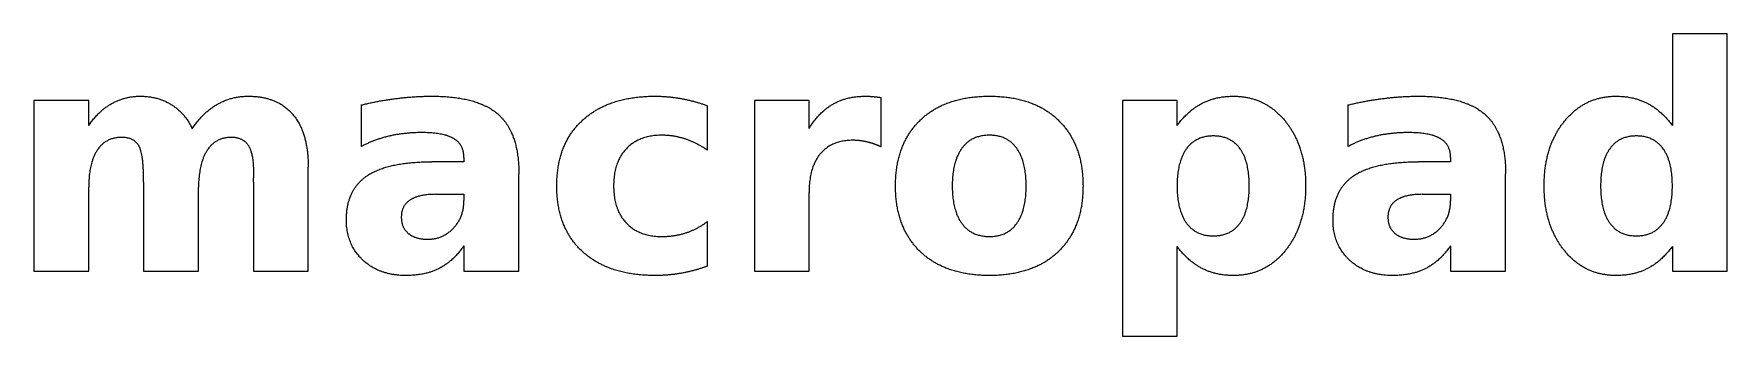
# Model space of a CAD drawing. Header units: millimetres. Extents: x 34.9 to 49.1, y -1.8 to 0.8.
import ezdxf

# ---------------------------------------------------------------- set-up
doc = ezdxf.new("R2010")
doc.units = ezdxf.units.MM

msp = doc.modelspace()

# ---------------------------------------------------------------- linework, layer by layer
for p, q in [((48.6, 0.763), (48.6, 0.001)), ((49.057, 0.763), (48.6, 0.763)), ((49.057, -1.213), (49.057, 0.763)), ((34.941, 0.209), (34.941, -1.213)), ((35.398, 0.209), (34.941, 0.209)), ((35.398, 0.001), (35.398, 0.209)), ((37.67, 0.171), (37.67, -0.175)), ((40.556, -0.206), (40.556, 0.165)), ((40.948, 0.209), (40.948, -1.213)), ((41.403, 0.209), (40.948, 0.209)), ((41.403, -0.024), (41.403, 0.209)), ((42.004, -0.178), (42.003, 0.233)), ((44.017, 0.209), (44.017, -1.753)), ((44.471, 0.209), (44.017, 0.209)), ((44.471, 0.001), (44.471, 0.209)), ((45.896, 0.171), (45.896, -0.175)), ((38.526, -0.267), (38.526, -0.302)), ((46.751, -0.267), (46.751, -0.302)), ((37.228, -1.213), (37.228, -0.347)), ((38.526, -0.302), (38.258, -0.302)), ((38.984, -1.213), (38.984, -0.401)), ((46.751, -0.302), (46.483, -0.302)), ((47.21, -1.213), (47.21, -0.401)), ((35.398, -1.213), (35.398, -0.513)), ((35.856, -0.471), (35.856, -1.213)), ((36.313, -1.213), (36.313, -0.514)), ((36.771, -0.471), (36.771, -1.213)), ((41.403, -1.213), (41.403, -0.558)), ((38.29, -0.573), (38.526, -0.573)), ((38.526, -0.573), (38.526, -0.625)), ((46.515, -0.573), (46.751, -0.573)), ((46.751, -0.573), (46.751, -0.625)), ((40.556, -1.171), (40.556, -0.799)), ((38.526, -1.002), (38.526, -1.213)), ((44.471, -1.753), (44.471, -1.007)), ((46.751, -1.002), (46.751, -1.213)), ((48.6, -1.007), (48.6, -1.213)), ((34.941, -1.213), (35.398, -1.213)), ((35.856, -1.213), (36.313, -1.213)), ((36.771, -1.213), (37.228, -1.213)), ((38.526, -1.213), (38.984, -1.213)), ((40.948, -1.213), (41.403, -1.213)), ((46.751, -1.213), (47.21, -1.213)), ((48.6, -1.213), (49.057, -1.213)), ((44.017, -1.753), (44.471, -1.753))]:
    msp.add_line(p, q)
for points in [[(35.398, 0.001), (35.482, 0.122), (35.59, 0.183)], [(35.59, 0.183), (35.699, 0.244), (35.829, 0.244)], [(35.829, 0.244), (35.977, 0.244), (36.09, 0.172)], [(36.09, 0.172), (36.203, 0.101), (36.261, -0.027)], [(36.261, -0.027), (36.347, 0.105), (36.466, 0.174)], [(36.466, 0.174), (36.585, 0.244), (36.727, 0.244)], [(36.727, 0.244), (36.972, 0.244), (37.1, 0.092)], [(37.67, 0.171), (37.816, 0.207), (37.964, 0.225)], [(37.964, 0.225), (38.111, 0.244), (38.258, 0.244)], [(38.258, 0.244), (38.643, 0.244), (38.813, 0.092)], [(39.517, 0.046), (39.735, 0.244), (40.119, 0.244)], [(40.119, 0.244), (40.231, 0.244), (40.339, 0.224)], [(40.339, 0.224), (40.448, 0.204), (40.556, 0.165)], [(41.403, -0.024), (41.49, 0.115), (41.604, 0.179)], [(41.604, 0.179), (41.718, 0.244), (41.876, 0.244)], [(41.876, 0.244), (41.899, 0.244), (41.926, 0.242)], [(41.926, 0.242), (41.952, 0.24), (42.003, 0.233)], [(42.331, 0.046), (42.539, 0.244), (42.907, 0.244)], [(42.907, 0.244), (43.274, 0.244), (43.48, 0.046)], [(44.471, 0.001), (44.565, 0.125), (44.679, 0.185)], [(44.679, 0.185), (44.794, 0.244), (44.942, 0.244)], [(44.942, 0.244), (45.205, 0.244), (45.374, 0.035)], [(45.896, 0.171), (46.042, 0.207), (46.189, 0.225)], [(46.189, 0.225), (46.336, 0.244), (46.483, 0.244)], [(46.483, 0.244), (46.868, 0.244), (47.039, 0.092)], [(47.7, 0.035), (47.868, 0.244), (48.131, 0.244)], [(48.131, 0.244), (48.278, 0.244), (48.392, 0.185)], [(48.392, 0.185), (48.506, 0.125), (48.6, 0.001)], [(37.1, 0.092), (37.228, -0.059), (37.228, -0.347)], [(38.813, 0.092), (38.984, -0.06), (38.984, -0.401)], [(39.3, -0.503), (39.3, -0.151), (39.517, 0.046)], [(42.124, -0.503), (42.124, -0.153), (42.331, 0.046)], [(43.48, 0.046), (43.687, -0.153), (43.687, -0.503)], [(45.374, 0.035), (45.543, -0.174), (45.543, -0.503)], [(47.039, 0.092), (47.21, -0.06), (47.21, -0.401)], [(47.531, -0.503), (47.531, -0.174), (47.7, 0.035)], [(35.671, -0.099), (35.54, -0.099), (35.469, -0.206)], [(35.815, -0.167), (35.775, -0.099), (35.671, -0.099)], [(36.586, -0.099), (36.457, -0.099), (36.386, -0.206)], [(36.73, -0.167), (36.685, -0.099), (36.586, -0.099)], [(37.904, -0.088), (37.778, -0.117), (37.67, -0.175)], [(38.176, -0.059), (38.03, -0.059), (37.904, -0.088)], [(38.441, -0.109), (38.356, -0.059), (38.176, -0.059)], [(38.526, -0.267), (38.526, -0.159), (38.441, -0.109)], [(40.176, -0.081), (39.986, -0.081), (39.88, -0.193)], [(40.37, -0.112), (40.277, -0.081), (40.176, -0.081)], [(40.556, -0.206), (40.463, -0.142), (40.37, -0.112)], [(41.767, -0.123), (41.592, -0.123), (41.497, -0.236)], [(41.886, -0.137), (41.827, -0.123), (41.767, -0.123)], [(42.004, -0.178), (41.945, -0.15), (41.886, -0.137)], [(42.907, -0.081), (42.756, -0.081), (42.677, -0.19)], [(43.134, -0.19), (43.056, -0.081), (42.907, -0.081)], [(44.773, -0.087), (44.627, -0.087), (44.549, -0.194)], [(44.996, -0.193), (44.919, -0.087), (44.773, -0.087)], [(46.129, -0.088), (46.003, -0.117), (45.896, -0.175)], [(46.401, -0.059), (46.255, -0.059), (46.129, -0.088)], [(46.666, -0.109), (46.581, -0.059), (46.401, -0.059)], [(46.751, -0.267), (46.751, -0.159), (46.666, -0.109)], [(48.3, -0.087), (48.155, -0.087), (48.079, -0.193)], [(48.523, -0.193), (48.446, -0.087), (48.3, -0.087)], [(35.469, -0.206), (35.398, -0.314), (35.398, -0.513)], [(35.856, -0.471), (35.856, -0.235), (35.815, -0.167)], [(36.386, -0.206), (36.316, -0.313), (36.313, -0.514)], [(36.774, -0.386), (36.774, -0.235), (36.73, -0.167)], [(39.88, -0.193), (39.774, -0.304), (39.774, -0.503)], [(41.497, -0.236), (41.403, -0.348), (41.403, -0.558)], [(42.677, -0.19), (42.597, -0.299), (42.597, -0.503)], [(43.213, -0.503), (43.213, -0.299), (43.134, -0.19)], [(44.549, -0.194), (44.471, -0.301), (44.471, -0.503)], [(45.073, -0.503), (45.073, -0.3), (44.996, -0.193)], [(48.079, -0.193), (48.002, -0.3), (48.002, -0.503)], [(48.6, -0.503), (48.6, -0.3), (48.523, -0.193)], [(36.773, -0.437), (36.774, -0.419), (36.774, -0.386)], [(37.546, -0.786), (37.546, -0.536), (37.718, -0.419)], [(37.718, -0.419), (37.89, -0.302), (38.258, -0.302)], [(45.771, -0.786), (45.771, -0.536), (45.943, -0.419)], [(45.943, -0.419), (46.115, -0.302), (46.483, -0.302)], [(36.771, -0.471), (36.773, -0.455), (36.773, -0.437)], [(39.517, -1.052), (39.3, -0.855), (39.3, -0.503)], [(39.774, -0.503), (39.774, -0.702), (39.88, -0.813)], [(42.331, -1.051), (42.124, -0.853), (42.124, -0.503)], [(42.597, -0.503), (42.597, -0.707), (42.677, -0.816)], [(43.134, -0.816), (43.213, -0.707), (43.213, -0.503)], [(43.687, -0.503), (43.687, -0.853), (43.48, -1.051)], [(44.471, -0.503), (44.471, -0.705), (44.549, -0.812)], [(44.996, -0.813), (45.073, -0.706), (45.073, -0.503)], [(45.543, -0.503), (45.543, -0.832), (45.374, -1.041)], [(47.7, -1.041), (47.531, -0.832), (47.531, -0.503)], [(48.002, -0.503), (48.002, -0.706), (48.079, -0.813)], [(48.523, -0.813), (48.6, -0.706), (48.6, -0.503)], [(38.076, -0.621), (38.004, -0.669), (38.004, -0.763)], [(38.29, -0.573), (38.148, -0.573), (38.076, -0.621)], [(38.438, -0.855), (38.526, -0.763), (38.526, -0.625)], [(46.301, -0.621), (46.229, -0.669), (46.229, -0.763)], [(46.515, -0.573), (46.373, -0.573), (46.301, -0.621)], [(46.664, -0.855), (46.751, -0.763), (46.751, -0.625)], [(37.684, -1.121), (37.546, -0.992), (37.546, -0.786)], [(38.004, -0.763), (38.004, -0.85), (38.062, -0.898)], [(39.88, -0.813), (39.986, -0.924), (40.176, -0.924)], [(40.379, -0.893), (40.475, -0.861), (40.556, -0.799)], [(42.677, -0.816), (42.756, -0.924), (42.907, -0.924)], [(42.907, -0.924), (43.056, -0.924), (43.134, -0.816)], [(44.549, -0.812), (44.627, -0.919), (44.773, -0.919)], [(44.773, -0.919), (44.919, -0.919), (44.996, -0.813)], [(45.909, -1.121), (45.771, -0.992), (45.771, -0.786)], [(46.229, -0.763), (46.229, -0.85), (46.287, -0.898)], [(48.079, -0.813), (48.155, -0.919), (48.3, -0.919)], [(48.3, -0.919), (48.446, -0.919), (48.523, -0.813)], [(38.062, -0.898), (38.12, -0.947), (38.223, -0.947)], [(38.223, -0.947), (38.351, -0.947), (38.438, -0.855)], [(40.176, -0.924), (40.283, -0.924), (40.379, -0.893)], [(46.287, -0.898), (46.345, -0.947), (46.448, -0.947)], [(46.448, -0.947), (46.576, -0.947), (46.664, -0.855)], [(38.042, -1.249), (37.821, -1.249), (37.684, -1.121)], [(38.526, -1.002), (38.435, -1.131), (38.32, -1.19)], [(40.119, -1.249), (39.735, -1.249), (39.517, -1.052)], [(42.907, -1.249), (42.539, -1.249), (42.331, -1.051)], [(43.48, -1.051), (43.274, -1.249), (42.907, -1.249)], [(44.679, -1.19), (44.565, -1.131), (44.471, -1.007)], [(45.374, -1.041), (45.205, -1.249), (44.942, -1.249)], [(46.268, -1.249), (46.047, -1.249), (45.909, -1.121)], [(46.751, -1.002), (46.66, -1.131), (46.546, -1.19)], [(48.131, -1.249), (47.868, -1.249), (47.7, -1.041)], [(48.6, -1.007), (48.506, -1.133), (48.393, -1.191)], [(38.32, -1.19), (38.206, -1.249), (38.042, -1.249)], [(40.339, -1.23), (40.23, -1.249), (40.119, -1.249)], [(40.556, -1.171), (40.449, -1.21), (40.339, -1.23)], [(44.942, -1.249), (44.794, -1.249), (44.679, -1.19)], [(46.546, -1.19), (46.431, -1.249), (46.268, -1.249)], [(48.393, -1.191), (48.28, -1.249), (48.131, -1.249)]]:
    msp.add_open_spline(points, degree=2)

doc.saveas('drawing.dxf')
